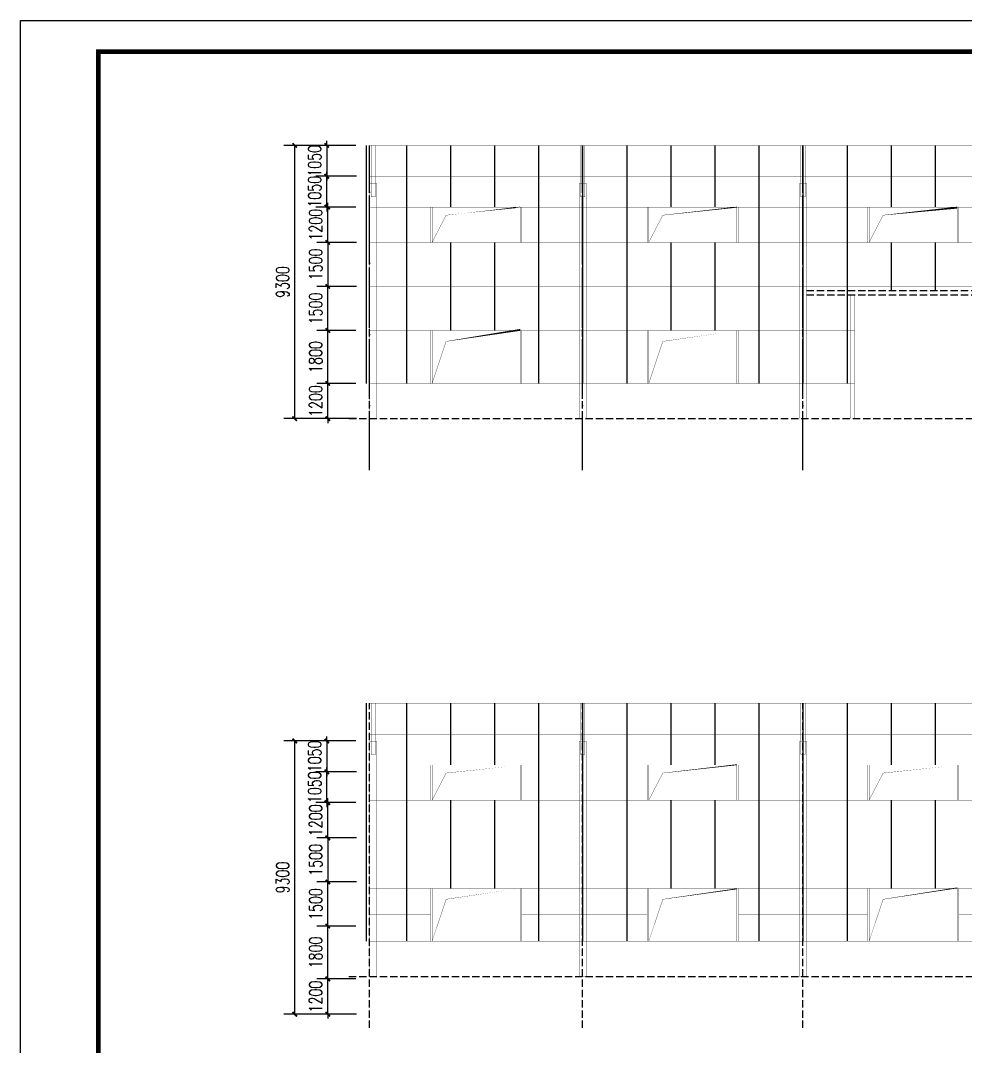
# Model space of a CAD drawing. Extents: x 177291 to 1288761, y 177638 to 322898.
# Drawn here: x 1108698 to 1140864, y 206043 to 240960 of the extents above; entities that cross this region are included whole.
import ezdxf

# ---------------------------------------------------------------- set-up
doc = ezdxf.new("R2010")
doc.units = 0
doc.header["$LTSCALE"] = 1000
doc.linetypes.add('DASH', pattern=[0.35, 0.25, -0.1])
doc.linetypes.add('DOTE', pattern=[2.4200000000000004, 2, -0.2, 0.02, -0.2])
for name, color, linetype in [('DOTE', 1, 'Continuous'), ('LT', 27, 'Continuous'), ('PUB_DIM', 3, 'Continuous'), ('PUB_TITLE', 4, 'Continuous')]:
    doc.layers.add(name, color=color, linetype=linetype)
doc.styles.add('_TCH_DIM_T3', font='SIMPLEX', dxfattribs={"width": 0.7058823529411765, "bigfont": 'GBCBIG'})
doc.dimstyles.new('_TCH_ARCH&&150', dxfattribs={"dimtxt": 446.25, "dimasz": 150, "dimexe": 375, "dimexo": 450, "dimgap": 189.375, "dimtad": 1, "dimdec": 0, "dimzin": 0, "dimdsep": 46, "dimtxsty": '_TCH_DIM_T3', "dimblk": 'ARCHTICK', "dimcen": 0.09, "dimclrd": 3, "dimclre": 3, "dimclrt": 7, "dimazin": 2, "dimtfac": 1, "dimtdec": 0, "dimtix": 1, "dimtmove": 2, "dimatfit": 3, "dimfxl": 1, "dimtolj": 1, "dimtzin": 0, "dimarcsym": 0})

# ---------------------------------------------------------------- blocks, each defined once
blk = doc.blocks.new('_ArchTick')
at = {"color": 0, "linetype": 'ByBlock', "const_width": 0.4}
blk.add_lwpolyline([(-0.5, -0.5), (0.5, 0.5)], dxfattribs=at)
blk = doc.blocks.new('*D1229')
at = {"layer": 'Defpoints', "color": 0, "transparency": 16777216}
for p in [(1119157.332273603, 228609.9394256619), (1120565.616152901, 228609.9394256619), (1120560.27001059, 227409.8602550227)]:
    blk.add_point(p, dxfattribs=at)
at = {"layer": 'PUB_DIM', "color": 3, "lineweight": -2, "transparency": 16777216}
for p, q in [((1119157.332273603, 228609.9394256619), (1119157.332273603, 228759.9394256619)), ((1120115.616152901, 228609.9394256619), (1118782.332273603, 228609.9394256619)), ((1119157.332273603, 227409.8602550227), (1119157.332273603, 228609.9394256619)), ((1120110.27001059, 227409.8602550227), (1118782.332273603, 227409.8602550227)), ((1119157.332273603, 227409.8602550227), (1119157.332273603, 227259.8602550227))]:
    blk.add_line(p, q, dxfattribs=at)
at = {"layer": 'PUB_DIM', "color": 3, "lineweight": -2, "transparency": 16777216, "xscale": 150, "yscale": 150, "zscale": 150}
for p, rotation in [((1119157.332273603, 228609.9394256619), 270), ((1119157.332273603, 227409.8602550227), 90)]:
    blk.add_blockref('_ArchTick', p, dxfattribs=dict(at, rotation=rotation))
at = {"layer": 'PUB_DIM', "color": 7, "transparency": 16777216, "insert": (1118744.832273603, 228009.8998403425), "char_height": 446.25, "attachment_point": 5, "rotation": 90, "style": '_TCH_DIM_T3'}
blk.add_mtext('\\A1;1200', dxfattribs=at)
blk = doc.blocks.new('*D1230')
at = {"layer": 'Defpoints', "color": 0, "transparency": 16777216}
for p in [(1119157.332273603, 230409.939425662), (1120565.616152901, 230409.939425662), (1120565.616152901, 228609.9394256619)]:
    blk.add_point(p, dxfattribs=at)
at = {"layer": 'PUB_DIM', "color": 3, "lineweight": -2, "transparency": 16777216}
for p, q in [((1120115.616152901, 230409.939425662), (1118782.332273603, 230409.939425662)), ((1119157.332273603, 228609.9394256619), (1119157.332273603, 230409.939425662)), ((1120115.616152901, 228609.9394256619), (1118782.332273603, 228609.9394256619))]:
    blk.add_line(p, q, dxfattribs=at)
at = {"layer": 'PUB_DIM', "color": 3, "lineweight": -2, "transparency": 16777216, "xscale": 150, "yscale": 150, "zscale": 150}
for p, rotation in [((1119157.332273603, 230409.939425662), 90), ((1119157.332273603, 228609.9394256619), 270)]:
    blk.add_blockref('_ArchTick', p, dxfattribs=dict(at, rotation=rotation))
at = {"layer": 'PUB_DIM', "color": 7, "transparency": 16777216, "insert": (1118744.832273603, 229509.9394256621), "char_height": 446.25, "attachment_point": 5, "rotation": 90, "style": '_TCH_DIM_T3'}
blk.add_mtext('\\A1;1800', dxfattribs=at)
blk = doc.blocks.new('*D1231')
at = {"layer": 'Defpoints', "color": 0, "transparency": 16777216}
for p in [(1119157.332273603, 231909.8602550171), (1120581.677104679, 231909.8602550171), (1120565.616152901, 230409.939425662)]:
    blk.add_point(p, dxfattribs=at)
at = {"layer": 'PUB_DIM', "color": 3, "lineweight": -2, "transparency": 16777216}
for p, q in [((1120131.677104679, 231909.8602550171), (1118782.332273603, 231909.8602550171)), ((1119157.332273603, 230409.939425662), (1119157.332273603, 231909.8602550171)), ((1120115.616152901, 230409.939425662), (1118782.332273603, 230409.939425662))]:
    blk.add_line(p, q, dxfattribs=at)
at = {"layer": 'PUB_DIM', "color": 3, "lineweight": -2, "transparency": 16777216, "xscale": 150, "yscale": 150, "zscale": 150}
for p, rotation in [((1119157.332273603, 231909.8602550171), 90), ((1119157.332273603, 230409.939425662), 270)]:
    blk.add_blockref('_ArchTick', p, dxfattribs=dict(at, rotation=rotation))
at = {"layer": 'PUB_DIM', "color": 7, "transparency": 16777216, "insert": (1118744.832273603, 231159.8998403398), "char_height": 446.25, "attachment_point": 5, "rotation": 90, "style": '_TCH_DIM_T3'}
blk.add_mtext('\\A1;1500', dxfattribs=at)
blk = doc.blocks.new('*D1232')
at = {"layer": 'Defpoints', "color": 0, "transparency": 16777216}
for p in [(1119157.332273603, 234609.8594305906), (1120565.616152901, 234609.8594305906), (1120581.677104679, 233409.8602550171)]:
    blk.add_point(p, dxfattribs=at)
at = {"layer": 'PUB_DIM', "color": 3, "lineweight": -2, "transparency": 16777216}
for p, q in [((1119157.332273603, 234609.8594305906), (1119157.332273603, 234759.8594305906)), ((1120115.616152901, 234609.8594305906), (1118782.332273603, 234609.8594305906)), ((1119157.332273603, 233409.8602550171), (1119157.332273603, 234609.8594305906)), ((1120131.677104679, 233409.8602550171), (1118782.332273603, 233409.8602550171)), ((1119157.332273603, 233409.8602550171), (1119157.332273603, 233259.8602550171))]:
    blk.add_line(p, q, dxfattribs=at)
at = {"layer": 'PUB_DIM', "color": 3, "lineweight": -2, "transparency": 16777216, "xscale": 150, "yscale": 150, "zscale": 150}
for p, rotation in [((1119157.332273603, 234609.8594305906), 270), ((1119157.332273603, 233409.8602550171), 90)]:
    blk.add_blockref('_ArchTick', p, dxfattribs=dict(at, rotation=rotation))
at = {"layer": 'PUB_DIM', "color": 7, "transparency": 16777216, "insert": (1118744.832273603, 234009.8598428041), "char_height": 446.25, "attachment_point": 5, "rotation": 90, "style": '_TCH_DIM_T3'}
blk.add_mtext('\\A1;1200', dxfattribs=at)
blk = doc.blocks.new('*D1233')
at = {"layer": 'Defpoints', "color": 0, "transparency": 16777216}
for p in [(1119124.038811594, 235659.8598475085), (1120581.677104679, 235659.8598475085), (1120565.616152901, 234609.8594305906)]:
    blk.add_point(p, dxfattribs=at)
at = {"layer": 'PUB_DIM', "color": 3, "lineweight": -2, "transparency": 16777216}
for p, q in [((1119124.038811594, 235659.8598475085), (1119124.038811594, 235809.8598475085)), ((1120131.677104679, 235659.8598475085), (1118749.038811594, 235659.8598475085)), ((1119124.038811594, 234609.8594305906), (1119124.038811594, 235659.8598475085)), ((1120115.616152901, 234609.8594305906), (1118749.038811594, 234609.8594305906)), ((1119124.038811594, 234609.8594305906), (1119124.038811594, 234459.8594305906))]:
    blk.add_line(p, q, dxfattribs=at)
at = {"layer": 'PUB_DIM', "color": 3, "lineweight": -2, "transparency": 16777216, "xscale": 150, "yscale": 150, "zscale": 150}
for p, rotation in [((1119124.038811594, 235659.8598475085), 270), ((1119124.038811594, 234609.8594305906), 90)]:
    blk.add_blockref('_ArchTick', p, dxfattribs=dict(at, rotation=rotation))
at = {"layer": 'PUB_DIM', "color": 7, "transparency": 16777216, "insert": (1118711.538811594, 235134.8596390497), "char_height": 446.25, "attachment_point": 5, "rotation": 90, "style": '_TCH_DIM_T3'}
blk.add_mtext('\\A1;1050', dxfattribs=at)
blk = doc.blocks.new('*D1234')
at = {"color": 3, "lineweight": -2, "transparency": 16777216}
for p, q in [((1120096.135388548, 236709.8602644263), (1117657.097270749, 236709.8602644263)), ((1118032.097270749, 227409.8602550227), (1118032.097270749, 236709.8602644263)), ((1120131.677104679, 227409.8602550227), (1117657.097270749, 227409.8602550227))]:
    blk.add_line(p, q, dxfattribs=at)
at = {"layer": 'Defpoints', "color": 0, "transparency": 16777216}
for p in [(1118032.097270749, 236709.8602644263), (1120546.135388548, 236709.8602644263), (1120581.677104679, 227409.8602550227)]:
    blk.add_point(p, dxfattribs=at)
at = {"color": 3, "lineweight": -2, "transparency": 16777216, "xscale": 150, "yscale": 150, "zscale": 150}
for p, rotation in [((1118032.097270749, 236709.8602644263), 90), ((1118032.097270749, 227409.8602550227), 270)]:
    blk.add_blockref('_ArchTick', p, dxfattribs=dict(at, rotation=rotation))
at = {"color": 7, "transparency": 16777216, "insert": (1117619.597270749, 232059.8602597247), "char_height": 446.25, "attachment_point": 5, "rotation": 90, "style": '_TCH_DIM_T3'}
blk.add_mtext('\\A1;9300', dxfattribs=at)
blk = doc.blocks.new('*D1228')
at = {"layer": 'Defpoints', "color": 0, "transparency": 16777216}
for p in [(1120565.616152901, 233409.7810843723), (1119157.332273603, 231909.8602550171), (1120581.677104679, 231909.8602550171)]:
    blk.add_point(p, dxfattribs=at)
at = {"layer": 'PUB_DIM', "color": 3, "lineweight": -2, "transparency": 16777216}
for p, q in [((1120115.616152901, 233409.7810843723), (1118782.332273603, 233409.7810843723)), ((1119157.332273603, 233409.7810843723), (1119157.332273603, 231909.8602550171)), ((1120131.677104679, 231909.8602550171), (1118782.332273603, 231909.8602550171))]:
    blk.add_line(p, q, dxfattribs=at)
at = {"layer": 'PUB_DIM', "color": 3, "lineweight": -2, "transparency": 16777216, "xscale": 150, "yscale": 150, "zscale": 150}
for p, rotation in [((1119157.332273603, 233409.7810843723), 90), ((1119157.332273603, 231909.8602550171), 270)]:
    blk.add_blockref('_ArchTick', p, dxfattribs=dict(at, rotation=rotation))
at = {"layer": 'PUB_DIM', "color": 7, "transparency": 16777216, "insert": (1118744.832273603, 232659.8206696949), "char_height": 446.25, "attachment_point": 5, "rotation": 90, "style": '_TCH_DIM_T3'}
blk.add_mtext('\\A1;1500', dxfattribs=at)
blk = doc.blocks.new('*D1235')
at = {"layer": 'Defpoints', "color": 0, "transparency": 16777216}
for p in [(1119157.332273603, 208341.6440935411), (1120565.616152901, 208341.6440935411), (1120560.27001059, 207141.564922902)]:
    blk.add_point(p, dxfattribs=at)
at = {"layer": 'PUB_DIM', "color": 3, "lineweight": -2, "transparency": 16777216}
for p, q in [((1119157.332273603, 208341.6440935411), (1119157.332273603, 208491.6440935411)), ((1120115.616152901, 208341.6440935411), (1118782.332273603, 208341.6440935411)), ((1119157.332273603, 207141.564922902), (1119157.332273603, 208341.6440935411)), ((1120110.27001059, 207141.564922902), (1118782.332273603, 207141.564922902)), ((1119157.332273603, 207141.564922902), (1119157.332273603, 206991.564922902))]:
    blk.add_line(p, q, dxfattribs=at)
at = {"layer": 'PUB_DIM', "color": 3, "lineweight": -2, "transparency": 16777216, "xscale": 150, "yscale": 150, "zscale": 150}
for p, rotation in [((1119157.332273603, 208341.6440935411), 270), ((1119157.332273603, 207141.564922902), 90)]:
    blk.add_blockref('_ArchTick', p, dxfattribs=dict(at, rotation=rotation))
at = {"layer": 'PUB_DIM', "color": 7, "transparency": 16777216, "insert": (1118744.832273603, 207741.6045082218), "char_height": 446.25, "attachment_point": 5, "rotation": 90, "style": '_TCH_DIM_T3'}
blk.add_mtext('\\A1;1200', dxfattribs=at)
blk = doc.blocks.new('*D1236')
at = {"layer": 'Defpoints', "color": 0, "transparency": 16777216}
for p in [(1119157.332273603, 210141.6440935413), (1120565.616152901, 210141.6440935413), (1120565.616152901, 208341.6440935411)]:
    blk.add_point(p, dxfattribs=at)
at = {"layer": 'PUB_DIM', "color": 3, "lineweight": -2, "transparency": 16777216}
for p, q in [((1120115.616152901, 210141.6440935413), (1118782.332273603, 210141.6440935413)), ((1119157.332273603, 208341.6440935411), (1119157.332273603, 210141.6440935413)), ((1120115.616152901, 208341.6440935411), (1118782.332273603, 208341.6440935411))]:
    blk.add_line(p, q, dxfattribs=at)
at = {"layer": 'PUB_DIM', "color": 3, "lineweight": -2, "transparency": 16777216, "xscale": 150, "yscale": 150, "zscale": 150}
for p, rotation in [((1119157.332273603, 210141.6440935413), 90), ((1119157.332273603, 208341.6440935411), 270)]:
    blk.add_blockref('_ArchTick', p, dxfattribs=dict(at, rotation=rotation))
at = {"layer": 'PUB_DIM', "color": 7, "transparency": 16777216, "insert": (1118744.832273603, 209241.6440935414), "char_height": 446.25, "attachment_point": 5, "rotation": 90, "style": '_TCH_DIM_T3'}
blk.add_mtext('\\A1;1800', dxfattribs=at)
blk = doc.blocks.new('*D1237')
at = {"layer": 'Defpoints', "color": 0, "transparency": 16777216}
for p in [(1119157.332273603, 211641.5649228964), (1120581.677104679, 211641.5649228964), (1120565.616152901, 210141.6440935413)]:
    blk.add_point(p, dxfattribs=at)
at = {"layer": 'PUB_DIM', "color": 3, "lineweight": -2, "transparency": 16777216}
for p, q in [((1120131.677104679, 211641.5649228964), (1118782.332273603, 211641.5649228964)), ((1119157.332273603, 210141.6440935413), (1119157.332273603, 211641.5649228964)), ((1120115.616152901, 210141.6440935413), (1118782.332273603, 210141.6440935413))]:
    blk.add_line(p, q, dxfattribs=at)
at = {"layer": 'PUB_DIM', "color": 3, "lineweight": -2, "transparency": 16777216, "xscale": 150, "yscale": 150, "zscale": 150}
for p, rotation in [((1119157.332273603, 211641.5649228964), 90), ((1119157.332273603, 210141.6440935413), 270)]:
    blk.add_blockref('_ArchTick', p, dxfattribs=dict(at, rotation=rotation))
at = {"layer": 'PUB_DIM', "color": 7, "transparency": 16777216, "insert": (1118744.832273603, 210891.604508219), "char_height": 446.25, "attachment_point": 5, "rotation": 90, "style": '_TCH_DIM_T3'}
blk.add_mtext('\\A1;1500', dxfattribs=at)
blk = doc.blocks.new('*D1238')
at = {"layer": 'Defpoints', "color": 0, "transparency": 16777216}
for p in [(1119157.332273603, 214341.5640984699), (1120565.616152901, 214341.5640984699), (1120581.677104679, 213141.5649228964)]:
    blk.add_point(p, dxfattribs=at)
at = {"layer": 'PUB_DIM', "color": 3, "lineweight": -2, "transparency": 16777216}
for p, q in [((1119157.332273603, 214341.5640984699), (1119157.332273603, 214491.5640984699)), ((1120115.616152901, 214341.5640984699), (1118782.332273603, 214341.5640984699)), ((1119157.332273603, 213141.5649228964), (1119157.332273603, 214341.5640984699)), ((1120131.677104679, 213141.5649228964), (1118782.332273603, 213141.5649228964)), ((1119157.332273603, 213141.5649228964), (1119157.332273603, 212991.5649228964))]:
    blk.add_line(p, q, dxfattribs=at)
at = {"layer": 'PUB_DIM', "color": 3, "lineweight": -2, "transparency": 16777216, "xscale": 150, "yscale": 150, "zscale": 150}
for p, rotation in [((1119157.332273603, 214341.5640984699), 270), ((1119157.332273603, 213141.5649228964), 90)]:
    blk.add_blockref('_ArchTick', p, dxfattribs=dict(at, rotation=rotation))
at = {"layer": 'PUB_DIM', "color": 7, "transparency": 16777216, "insert": (1118744.832273603, 213741.5645106834), "char_height": 446.25, "attachment_point": 5, "rotation": 90, "style": '_TCH_DIM_T3'}
blk.add_mtext('\\A1;1200', dxfattribs=at)
blk = doc.blocks.new('*D1239')
at = {"layer": 'Defpoints', "color": 0, "transparency": 16777216}
for p in [(1119124.038811594, 215391.5645153877), (1120581.677104679, 215391.5645153877), (1120565.616152901, 214341.5640984699)]:
    blk.add_point(p, dxfattribs=at)
at = {"layer": 'PUB_DIM', "color": 3, "lineweight": -2, "transparency": 16777216}
for p, q in [((1119124.038811594, 215391.5645153877), (1119124.038811594, 215541.5645153877)), ((1120131.677104679, 215391.5645153877), (1118749.038811594, 215391.5645153877)), ((1119124.038811594, 214341.5640984699), (1119124.038811594, 215391.5645153877)), ((1120115.616152901, 214341.5640984699), (1118749.038811594, 214341.5640984699)), ((1119124.038811594, 214341.5640984699), (1119124.038811594, 214191.5640984699))]:
    blk.add_line(p, q, dxfattribs=at)
at = {"layer": 'PUB_DIM', "color": 3, "lineweight": -2, "transparency": 16777216, "xscale": 150, "yscale": 150, "zscale": 150}
for p, rotation in [((1119124.038811594, 215391.5645153877), 270), ((1119124.038811594, 214341.5640984699), 90)]:
    blk.add_blockref('_ArchTick', p, dxfattribs=dict(at, rotation=rotation))
at = {"layer": 'PUB_DIM', "color": 7, "transparency": 16777216, "insert": (1118711.538811594, 214866.564306929), "char_height": 446.25, "attachment_point": 5, "rotation": 90, "style": '_TCH_DIM_T3'}
blk.add_mtext('\\A1;1050', dxfattribs=at)
blk = doc.blocks.new('*D1240')
at = {"color": 3, "lineweight": -2, "transparency": 16777216}
for p, q in [((1120096.135388548, 216441.5649323055), (1117657.097270749, 216441.5649323055)), ((1118032.097270749, 207141.564922902), (1118032.097270749, 216441.5649323055)), ((1120131.677104679, 207141.564922902), (1117657.097270749, 207141.564922902))]:
    blk.add_line(p, q, dxfattribs=at)
at = {"layer": 'Defpoints', "color": 0, "transparency": 16777216}
for p in [(1118032.097270749, 216441.5649323055), (1120546.135388548, 216441.5649323055), (1120581.677104679, 207141.564922902)]:
    blk.add_point(p, dxfattribs=at)
at = {"color": 3, "lineweight": -2, "transparency": 16777216, "xscale": 150, "yscale": 150, "zscale": 150}
for p, rotation in [((1118032.097270749, 216441.5649323055), 90), ((1118032.097270749, 207141.564922902), 270)]:
    blk.add_blockref('_ArchTick', p, dxfattribs=dict(at, rotation=rotation))
at = {"color": 7, "transparency": 16777216, "insert": (1117619.597270749, 211791.564927604), "char_height": 446.25, "attachment_point": 5, "rotation": 90, "style": '_TCH_DIM_T3'}
blk.add_mtext('\\A1;9300', dxfattribs=at)
blk = doc.blocks.new('*D1241')
at = {"layer": 'Defpoints', "color": 0, "transparency": 16777216}
for p in [(1120565.616152901, 213141.4857522515), (1119157.332273603, 211641.5649228964), (1120581.677104679, 211641.5649228964)]:
    blk.add_point(p, dxfattribs=at)
at = {"layer": 'PUB_DIM', "color": 3, "lineweight": -2, "transparency": 16777216}
for p, q in [((1120115.616152901, 213141.4857522515), (1118782.332273603, 213141.4857522515)), ((1119157.332273603, 213141.4857522515), (1119157.332273603, 211641.5649228964)), ((1120131.677104679, 211641.5649228964), (1118782.332273603, 211641.5649228964))]:
    blk.add_line(p, q, dxfattribs=at)
at = {"layer": 'PUB_DIM', "color": 3, "lineweight": -2, "transparency": 16777216, "xscale": 150, "yscale": 150, "zscale": 150}
for p, rotation in [((1119157.332273603, 213141.4857522515), 90), ((1119157.332273603, 211641.5649228964), 270)]:
    blk.add_blockref('_ArchTick', p, dxfattribs=dict(at, rotation=rotation))
at = {"layer": 'PUB_DIM', "color": 7, "transparency": 16777216, "insert": (1118744.832273603, 212391.5253375742), "char_height": 446.25, "attachment_point": 5, "rotation": 90, "style": '_TCH_DIM_T3'}
blk.add_mtext('\\A1;1500', dxfattribs=at)
blk = doc.blocks.new('*D1242')
at = {"layer": 'Defpoints', "color": 0, "transparency": 16777216}
for p in [(1120565.616152901, 216441.5649323055), (1119124.038811594, 215391.5645153877), (1120581.677104679, 215391.5645153877)]:
    blk.add_point(p, dxfattribs=at)
at = {"layer": 'PUB_DIM', "color": 3, "lineweight": -2, "transparency": 16777216}
for p, q in [((1119124.038811594, 216441.5649323055), (1119124.038811594, 216591.5649323055)), ((1120115.616152901, 216441.5649323055), (1118749.038811594, 216441.5649323055)), ((1119124.038811594, 216441.5649323055), (1119124.038811594, 215391.5645153877)), ((1120131.677104679, 215391.5645153877), (1118749.038811594, 215391.5645153877)), ((1119124.038811594, 215391.5645153877), (1119124.038811594, 215241.5645153877))]:
    blk.add_line(p, q, dxfattribs=at)
at = {"layer": 'PUB_DIM', "color": 3, "lineweight": -2, "transparency": 16777216, "xscale": 150, "yscale": 150, "zscale": 150}
for p, rotation in [((1119124.038811594, 216441.5649323055), 270), ((1119124.038811594, 215391.5645153877), 90)]:
    blk.add_blockref('_ArchTick', p, dxfattribs=dict(at, rotation=rotation))
at = {"layer": 'PUB_DIM', "color": 7, "transparency": 16777216, "insert": (1118711.538811594, 215916.5647238469), "char_height": 446.25, "attachment_point": 5, "rotation": 90, "style": '_TCH_DIM_T3'}
blk.add_mtext('\\A1;1050', dxfattribs=at)
blk = doc.blocks.new('*D1243')
at = {"layer": 'Defpoints', "color": 0, "transparency": 16777216}
for p in [(1120565.616152901, 236709.8602644263), (1119124.038811594, 235659.8598475085), (1120581.677104679, 235659.8598475085)]:
    blk.add_point(p, dxfattribs=at)
at = {"layer": 'PUB_DIM', "color": 3, "lineweight": -2, "transparency": 16777216}
for p, q in [((1119124.038811594, 236709.8602644263), (1119124.038811594, 236859.8602644263)), ((1120115.616152901, 236709.8602644263), (1118749.038811594, 236709.8602644263)), ((1119124.038811594, 236709.8602644263), (1119124.038811594, 235659.8598475085)), ((1120131.677104679, 235659.8598475085), (1118749.038811594, 235659.8598475085)), ((1119124.038811594, 235659.8598475085), (1119124.038811594, 235509.8598475085))]:
    blk.add_line(p, q, dxfattribs=at)
at = {"layer": 'PUB_DIM', "color": 3, "lineweight": -2, "transparency": 16777216, "xscale": 150, "yscale": 150, "zscale": 150}
for p, rotation in [((1119124.038811594, 236709.8602644263), 270), ((1119124.038811594, 235659.8598475085), 90)]:
    blk.add_blockref('_ArchTick', p, dxfattribs=dict(at, rotation=rotation))
at = {"layer": 'PUB_DIM', "color": 7, "transparency": 16777216, "insert": (1118711.538811594, 236184.8600559676), "char_height": 446.25, "attachment_point": 5, "rotation": 90, "style": '_TCH_DIM_T3'}
blk.add_mtext('\\A1;1050', dxfattribs=at)

msp = doc.modelspace()

# ---------------------------------------------------------------- linework, layer by layer
at = {"color": 4}
for p, q in [((1120461.800596872, 236709.860240216), (1120461.800612864, 228609.860240296)), ((1121831.67710468, 236709.8602431773), (1121831.677120671, 228609.8602432574)), ((1123331.67710468, 236709.8602461387), (1123331.677108825, 234609.8594212003)), ((1124831.67710468, 236709.8602491), (1124831.677108826, 234609.8594212064)), ((1126331.67710468, 236709.8602520614), (1126331.677120671, 228609.8602521414)), ((1127831.67710468, 236709.8602550227), (1127831.677120671, 228609.8602551027)), ((1129331.67710468, 236709.8602579841), (1129331.677120671, 228609.8602580641)), ((1130831.67710468, 236709.8602609454), (1130831.677108825, 234609.859421231)), ((1132331.67710468, 236709.8602639067), (1132331.677108825, 234609.8594212372)), ((1133831.67710468, 236709.8602668681), (1133831.677120671, 228609.8602669481)), ((1135331.67710468, 236709.8602698294), (1135331.677120671, 228609.8602699095)), ((1136831.67710468, 236709.8602579841), (1136831.677120671, 228609.8602580641)), ((1138331.67710468, 236709.8602609454), (1138331.677108826, 234609.859421231)), ((1139831.67710468, 236709.8602639067), (1139831.677108826, 234609.8594212372)), ((1123331.677111195, 233409.8602456285), (1123331.677117124, 230406.4852550236)), ((1124831.677111195, 233409.8602456285), (1124831.677117124, 230406.4852550277)), ((1130831.677111195, 233409.8602604352), (1130831.677117124, 230406.4852698303)), ((1132331.677111195, 233409.8602604352), (1132331.677117124, 230406.4852698344)), ((1138331.677111195, 233409.8602604352), (1138331.677114452, 231759.8602547901)), ((1139831.677111195, 233409.8602604352), (1139831.677114452, 231759.8602547942)), ((1120461.80059695, 217722.9798774604), (1120461.800612941, 209622.9798775404)), ((1121831.677104757, 217722.9798804217), (1121831.677120749, 209622.9798805018)), ((1123331.677104757, 217722.9798833831), (1123331.677108903, 215622.9790584447)), ((1124831.677104757, 217722.9798863444), (1124831.677108903, 215622.9790584508)), ((1126331.677104757, 217722.9798893058), (1126331.677120749, 209622.9798893858)), ((1127831.677104757, 217722.9798922671), (1127831.677120749, 209622.9798923472)), ((1129331.677104757, 217722.9798952285), (1129331.677120749, 209622.9798953085)), ((1130831.677104757, 217722.9798981898), (1130831.677108903, 215622.9790584754)), ((1132331.677104757, 217722.9799011511), (1132331.677108903, 215622.9790584816)), ((1133831.677104757, 217722.9799041125), (1133831.677120749, 209622.9799041925)), ((1135331.677104757, 217722.9799070738), (1135331.677120749, 209622.9799071539)), ((1136831.677104758, 217722.9798952285), (1136831.677120749, 209622.9798953085)), ((1138331.677104758, 217722.9798981898), (1138331.677108903, 215622.9790584754)), ((1139831.677104758, 217722.9799011511), (1139831.677108903, 215622.9790584816)), ((1123331.677111272, 214422.9798828729), (1123331.677117202, 211419.604892268)), ((1124831.677111272, 214422.9798828729), (1124831.677117202, 211419.6048922721)), ((1130831.677111272, 214422.9798976796), (1130831.677117202, 211419.6049070747)), ((1132331.677111272, 214422.9798976796), (1132331.677117202, 211419.6049070788)), ((1138331.677111273, 214422.9798976796), (1138331.677114534, 211419.6048923091)), ((1139831.677111273, 214422.9798976796), (1139831.677114534, 211419.6048923132))]:
    msp.add_line(p, q, dxfattribs=at)
at = {"layer": 'DOTE', "linetype": 'DOTE'}
for p, q in [((1120581.677104679, 225659.8602645326), (1120581.677104679, 236709.8602644263)), ((1127831.677104679, 225659.8602645326), (1127831.677104679, 236709.8602644263)), ((1135331.677104679, 225659.8602645326), (1135331.677104679, 236709.8602644263))]:
    msp.add_line(p, q, dxfattribs=at)
at = {"layer": 'LT', "linetype": 'DASH'}
for p, q in [((1120581.677104679, 225659.860255129), (1120581.677104679, 236709.8602550227)), ((1127831.677104679, 225659.860255129), (1127831.677104679, 236709.8602550227)), ((1135331.677104679, 225659.860255129), (1135331.677104679, 236709.8602550227)), ((1142706.677104663, 231759.8602535418), (1135456.677104695, 231759.8602556103)), ((1142706.677104663, 231609.8602535418), (1135456.677104695, 231609.8602556104)), ((1119876.025432114, 227409.8602550227), (1181504.731839983, 227409.8602550227)), ((1120581.677104679, 206672.9798923734), (1120581.677104679, 217722.9798922671)), ((1127831.677104679, 206672.9798923734), (1127831.677104679, 217722.9798922671)), ((1135331.677104679, 206672.9798923734), (1135331.677104679, 217722.9798922671)), ((1119876.025432114, 208422.9798922671), (1181504.731839983, 208422.9798922671))]:
    msp.add_line(p, q, dxfattribs=at)
at = {"layer": 'LT', "linetype": 'DASH', "const_width": 10}
for points in [[(1180681.67709434, 236709.8602552691), (1120581.677104679, 236709.8602550227)], [(1180681.67709434, 235659.8598383513), (1120581.677104679, 235659.8598381049)], [(1180681.677190299, 234609.8594214354), (1120581.677200627, 234609.859421189)], [(1180231.897722806, 233409.8602458599), (1120581.677104679, 233409.8602456136)], [(1180231.897722812, 231909.8602458599), (1120581.677104685, 231909.8602456136)], [(1137089.67716289, 230406.4852550613), (1120581.677104678, 230406.4852550161)], [(1122649.720092701, 229508.1727552842), (1120581.677132641, 229508.1727761801)], [(1125763.634116657, 229508.1727552842), (1130024.720092701, 229508.1727550884)], [(1137089.677162889, 229508.172755096), (1133138.634116657, 229508.1727550884)], [(1137089.677162889, 228609.860255148), (1120581.677104679, 228609.8602551027)], [(1180681.67709434, 217722.9798925135), (1120581.677104679, 217722.9798922671)], [(1180681.67709434, 216672.9794755957), (1120581.677104679, 216672.9794753493)], [(1180681.677190299, 215622.9790586798), (1120581.677200627, 215622.9790584334)], [(1180231.897722806, 214422.9798831043), (1120581.677104679, 214422.979882858)], [(1180231.897722812, 212922.9798831043), (1120581.677104685, 212922.979882858)], [(1140581.67710469, 211419.6048923153), (1120581.677104678, 211419.6048922605)], [(1165331.677104679, 211419.6048923855), (1140638.634116658, 211419.6048923172)], [(1122649.720092701, 210521.2923925286), (1120581.677132641, 210521.2924134245)], [(1125763.634116657, 210521.2923925286), (1130024.720092701, 210521.2923923328)], [(1137524.720092702, 210521.2923925286), (1133138.634116657, 210521.2923923328)], [(1140638.634116657, 210523.1733174976), (1145024.720092701, 210521.2923923328)], [(1137524.720092702, 209622.9798925806), (1120581.677104679, 209622.9798923472)], [(1160024.720092693, 209622.9798924542), (1140638.634116656, 209622.9798924814)]]:
    msp.add_lwpolyline(points, dxfattribs=at)
for points in [[(1120632.461561805, 236709.8602550232), (1120782.461561804, 236709.8602550232), (1120782.461561804, 234963.5865895767), (1120632.461561804, 234963.5865895767)], [(1127756.67710468, 236709.8602550227), (1127906.677104679, 236709.8602550227), (1127906.677104679, 234963.5865895762), (1127756.677104679, 234963.5865895762)], [(1135256.67710468, 236709.8602550227), (1135406.67710468, 236709.8602550227), (1135406.677104679, 234963.5865895762), (1135256.67710468, 234963.5865895762)], [(1120581.677104679, 227409.8602550227), (1120581.677211287, 235409.8602550227), (1120831.677211256, 235409.8602550227), (1120831.677104648, 227409.8602550227)], [(1127709.677104591, 227409.8602550227), (1127709.677211199, 235409.8602550227), (1127959.677211168, 235409.8602550227), (1127959.67710456, 227409.8602550227)], [(1135209.677104591, 227409.8602550227), (1135209.677211199, 235409.8602550227), (1135459.677211168, 235409.8602550227), (1135459.67710456, 227409.8602550227)], [(1122649.720092705, 234609.8602456581), (1122706.677104673, 234609.8602456581), (1122706.67710467, 233409.8602456285), (1122649.720092702, 233409.8602456285)], [(1123185.630181786, 234334.5797734149), (1125706.677104673, 234609.8602456626), (1125706.677104679, 233409.8602456285), (1122706.677104679, 233409.8602456285)], [(1125763.63411666, 234609.8602456581), (1125706.677104692, 234609.8602456581), (1125706.677104689, 233409.8602456285), (1125763.634116657, 233409.8602456285)], [(1130024.720092705, 234609.8602456581), (1130081.677104673, 234609.8602456581), (1130081.677104669, 233409.8602456285), (1130024.720092701, 233409.8602456285)], [(1130560.630181785, 234334.5797734149), (1133081.677104673, 234609.8602456626), (1133081.677104679, 233409.8602456285), (1130081.677104679, 233409.8602456285)], [(1133138.63411666, 234609.8602456581), (1133081.677104692, 234609.8602456581), (1133081.677104688, 233409.8602456285), (1133138.634116656, 233409.8602456285)], [(1137524.720092705, 234609.8602456581), (1137581.677104673, 234609.8602456581), (1137581.67710467, 233409.8602456285), (1137524.720092702, 233409.8602456285)], [(1138060.630181786, 234334.5797734149), (1140581.677104673, 234609.8602456626), (1140581.677104679, 233409.8602456285), (1137581.677104679, 233409.8602456285)], [(1140638.63411666, 234609.8602456581), (1140581.677104692, 234609.8602456581), (1140581.677104689, 233409.8602456285), (1140638.634116657, 233409.8602456285)], [(1136939.677162891, 231609.8602556535), (1137089.677162891, 231609.8602556535), (1137089.677162888, 227409.8602549799), (1136939.677162888, 227409.8602549799)], [(1122649.720092704, 230406.4852553315), (1122706.677104671, 230406.4852553315), (1122706.677104669, 228609.860255237), (1122649.720092701, 228609.860255237)], [(1123185.630181782, 230039.5724345839), (1125706.677104671, 230406.485255336), (1125706.677104679, 228609.860255237), (1122706.677104679, 228609.860255237)], [(1125763.634116658, 230406.4852553315), (1125706.67710469, 230406.4852553315), (1125706.677104688, 228609.860255237), (1125763.634116656, 228609.860255237)], [(1130024.720092703, 230406.4852553315), (1130081.677104671, 230406.4852553315), (1130081.677104669, 228609.860255237), (1130024.720092701, 228609.860255237)], [(1130560.630181782, 230039.5724345839), (1133081.67710467, 230406.485255336), (1133081.677104679, 228609.860255237), (1130081.677104679, 228609.860255237)], [(1133138.634116658, 230406.4852553315), (1133081.67710469, 230406.4852553315), (1133081.677104688, 228609.860255237), (1133138.634116656, 228609.860255237)], [(1120632.461561805, 217722.9798922676), (1120782.461561804, 217722.9798922676), (1120782.461561804, 215976.7062268211), (1120632.461561804, 215976.7062268211)], [(1127756.67710468, 217722.9798922671), (1127906.677104679, 217722.9798922671), (1127906.677104679, 215976.7062268206), (1127756.677104679, 215976.7062268206)], [(1135256.67710468, 217722.9798922671), (1135406.67710468, 217722.9798922671), (1135406.677104679, 215976.7062268206), (1135256.67710468, 215976.7062268206)], [(1120581.677104679, 208422.9798922671), (1120581.677211287, 216422.9798922671), (1120831.677211256, 216422.9798922671), (1120831.677104648, 208422.9798922671)], [(1127709.677104591, 208422.9798922671), (1127709.677211199, 216422.9798922671), (1127959.677211168, 216422.9798922671), (1127959.67710456, 208422.9798922671)], [(1135209.677104591, 208422.9798922671), (1135209.677211199, 216422.9798922671), (1135459.677211168, 216422.9798922671), (1135459.67710456, 208422.9798922671)], [(1122649.720092705, 215622.9798829025), (1122706.677104673, 215622.9798829025), (1122706.67710467, 214422.9798828729), (1122649.720092702, 214422.9798828729)], [(1123185.630181786, 215347.6994106593), (1125706.677104673, 215622.979882907), (1125706.677104679, 214422.9798828729), (1122706.677104679, 214422.9798828729)], [(1125763.63411666, 215622.9798829025), (1125706.677104692, 215622.9798829025), (1125706.677104689, 214422.9798828729), (1125763.634116657, 214422.9798828729)], [(1130024.720092705, 215622.9798829025), (1130081.677104673, 215622.9798829025), (1130081.677104669, 214422.9798828729), (1130024.720092701, 214422.9798828729)], [(1130560.630181785, 215347.6994106593), (1133081.677104673, 215622.979882907), (1133081.677104679, 214422.9798828729), (1130081.677104679, 214422.9798828729)], [(1133138.63411666, 215622.9798829025), (1133081.677104692, 215622.9798829025), (1133081.677104688, 214422.9798828729), (1133138.634116656, 214422.9798828729)], [(1137524.720092705, 215622.9798829025), (1137581.677104673, 215622.9798829025), (1137581.67710467, 214422.9798828729), (1137524.720092702, 214422.9798828729)], [(1138060.630181786, 215347.6994106593), (1140581.677104673, 215622.979882907), (1140581.677104679, 214422.9798828729), (1137581.677104679, 214422.9798828729)], [(1140638.63411666, 215622.9798829025), (1140581.677104692, 215622.9798829025), (1140581.677104689, 214422.9798828729), (1140638.634116657, 214422.9798828729)], [(1122649.720092704, 211419.6048925759), (1122706.677104671, 211419.6048925759), (1122706.677104669, 209622.9798924814), (1122649.720092701, 209622.9798924814)], [(1123185.630181782, 211052.6920718284), (1125706.677104671, 211419.6048925804), (1125706.677104679, 209622.9798924814), (1122706.677104679, 209622.9798924814)], [(1125763.634116658, 211419.6048925759), (1125706.67710469, 211419.6048925759), (1125706.677104688, 209622.9798924814), (1125763.634116656, 209622.9798924814)], [(1130024.720092703, 211419.6048925759), (1130081.677104671, 211419.6048925759), (1130081.677104669, 209622.9798924814), (1130024.720092701, 209622.9798924814)], [(1130560.630181782, 211052.6920718284), (1133081.67710467, 211419.6048925804), (1133081.677104679, 209622.9798924814), (1130081.677104679, 209622.9798924814)], [(1133138.634116658, 211419.6048925759), (1133081.67710469, 211419.6048925759), (1133081.677104688, 209622.9798924814), (1133138.634116656, 209622.9798924814)], [(1137524.720092704, 211419.6048925759), (1137581.677104671, 211419.6048925759), (1137581.677104669, 209622.9798924814), (1137524.720092701, 209622.9798924814)], [(1138060.630181782, 211052.6920718284), (1140581.677104671, 211419.6048925804), (1140581.677104679, 209622.9798924814), (1137581.677104679, 209622.9798924814)], [(1140638.634116658, 211419.6048925759), (1140581.67710469, 211419.6048925759), (1140581.677104688, 209622.9798924814), (1140638.634116656, 209622.9798924814)]]:
    msp.add_lwpolyline(points, close=True, dxfattribs=at)
at = {"layer": 'PUB_TITLE'}
msp.add_lwpolyline([(1108697.897983512, 240960.2678244282), (1197895.272991512, 240960.2678244282), (1197895.272991512, 177959.9815524282), (1108697.897983512, 177959.9815524282)], close=True, dxfattribs=at)
at = {"layer": 'PUB_TITLE', "const_width": 159.091632}
msp.add_lwpolyline([(1111349.425183512, 179020.5924324283), (1111349.425183512, 239899.6569444282), (1196834.662111512, 239899.6569444282), (1196834.662111512, 179020.5924324283)], close=True, dxfattribs=at)

# ---------------------------------------------------------------- dimensions: what is measured, and where the dimension line sits
for base, p1, p2, picture, middle in [((1118032.097270749, 236709.8602644263), (1120581.677104679, 227409.8602550227), (1120546.135388548, 236709.8602644263), '*D1234', (1117619.597270749, 232059.8602597247)), ((1118032.097270749, 216441.5649323055), (1120581.677104679, 207141.564922902), (1120546.135388548, 216441.5649323055), '*D1240', (1117619.597270749, 211791.564927604))]:
    dim = msp.add_linear_dim(base=base, p1=p1, p2=p2, angle=90, dimstyle='_TCH_ARCH&&150')
    dim.commit()
    dim.dimension.update_dxf_attribs({"geometry": picture, "text_midpoint": middle})
at = {"layer": 'PUB_DIM'}
for base, p1, p2, angle, picture, middle in [((1119124.038811594, 235659.8598475085), (1120565.616152901, 236709.8602644263), (1120581.677104679, 235659.8598475085), 270, '*D1243', (1118711.538811594, 236184.8600559676)), ((1119124.038811594, 235659.8598475085), (1120565.616152901, 234609.8594305906), (1120581.677104679, 235659.8598475085), 90, '*D1233', (1118711.538811594, 235134.8596390497)), ((1119157.332273603, 234609.8594305906), (1120581.677104679, 233409.8602550171), (1120565.616152901, 234609.8594305906), 90, '*D1232', (1118744.832273603, 234009.8598428041)), ((1119157.332273603, 231909.8602550171), (1120565.616152901, 233409.7810843723), (1120581.677104679, 231909.8602550171), 270, '*D1228', (1118744.832273603, 232659.8206696949)), ((1119157.332273603, 231909.8602550171), (1120565.616152901, 230409.939425662), (1120581.677104679, 231909.8602550171), 90, '*D1231', (1118744.832273603, 231159.8998403398)), ((1119157.332273603, 230409.939425662), (1120565.616152901, 228609.9394256619), (1120565.616152901, 230409.939425662), 90, '*D1230', (1118744.832273603, 229509.9394256621)), ((1119157.332273603, 228609.9394256619), (1120560.27001059, 227409.8602550227), (1120565.616152901, 228609.9394256619), 90, '*D1229', (1118744.832273603, 228009.8998403425)), ((1119124.038811594, 215391.5645153877), (1120565.616152901, 216441.5649323055), (1120581.677104679, 215391.5645153877), 270, '*D1242', (1118711.538811594, 215916.5647238469)), ((1119124.038811594, 215391.5645153877), (1120565.616152901, 214341.5640984699), (1120581.677104679, 215391.5645153877), 90, '*D1239', (1118711.538811594, 214866.564306929)), ((1119157.332273603, 214341.5640984699), (1120581.677104679, 213141.5649228964), (1120565.616152901, 214341.5640984699), 90, '*D1238', (1118744.832273603, 213741.5645106834)), ((1119157.332273603, 211641.5649228964), (1120565.616152901, 213141.4857522515), (1120581.677104679, 211641.5649228964), 270, '*D1241', (1118744.832273603, 212391.5253375742)), ((1119157.332273603, 211641.5649228964), (1120565.616152901, 210141.6440935413), (1120581.677104679, 211641.5649228964), 90, '*D1237', (1118744.832273603, 210891.604508219)), ((1119157.332273603, 210141.6440935413), (1120565.616152901, 208341.6440935411), (1120565.616152901, 210141.6440935413), 90, '*D1236', (1118744.832273603, 209241.6440935414)), ((1119157.332273603, 208341.6440935411), (1120560.27001059, 207141.564922902), (1120565.616152901, 208341.6440935411), 90, '*D1235', (1118744.832273603, 207741.6045082218))]:
    dim = msp.add_linear_dim(base=base, p1=p1, p2=p2, angle=angle, dimstyle='_TCH_ARCH&&150', dxfattribs=at)
    dim.commit()
    dim.dimension.update_dxf_attribs({"geometry": picture, "text_midpoint": middle})

doc.saveas('drawing.dxf')
